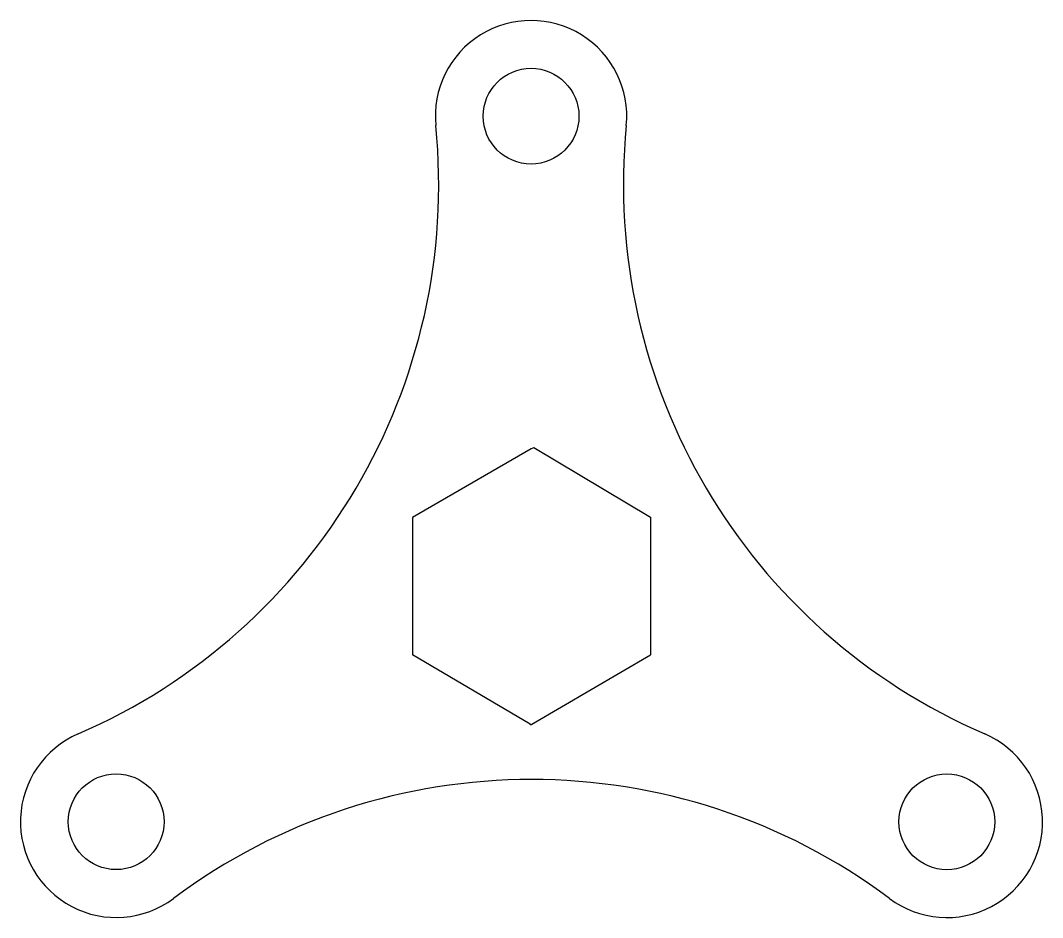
# Model space of a CAD drawing. Header units: centimetres. Extents: x 103.9 to 195.7, y 24 to 104.5.
import ezdxf

# ---------------------------------------------------------------- set-up
doc = ezdxf.new("R2010")
doc.units = ezdxf.units.CM

msp = doc.modelspace()

# ---------------------------------------------------------------- linework, layer by layer
for p, q in [((149.714, 66.061), (149.973, 66.208)), ((149.973, 66.208), (160.454, 59.925)), ((149.728, 66.069), (139.074, 59.909)), ((139.074, 59.909), (139.074, 47.579)), ((160.454, 59.925), (160.454, 47.591)), ((149.646, 41.345), (139.074, 47.579)), ((149.809, 41.344), (160.454, 47.591)), ((149.64, 41.348), (149.728, 41.297)), ((149.809, 41.344), (149.728, 41.297))]:
    msp.add_line(p, q)
for centre in [(149.728, 95.938), (112.476, 32.596), (187.06, 32.589)]:
    msp.add_circle(centre, 4.298)
for centre, radius, start, end in [((149.728, 95.938), 8.595, 354.35526, 185.66928), ((87.717, 89.782), 53.721, 293.41027, 5.66928), ((211.742, 89.809), 53.721, 174.35526, 246.66718), ((112.476, 32.596), 8.595, 113.41027, 306.75283), ((187.06, 32.589), 8.595, 233.23663, 66.66718), ((149.763, -17.333), 53.721, 53.23663, 126.75283)]:
    msp.add_arc(centre, radius, start, end)

doc.saveas('drawing.dxf')
